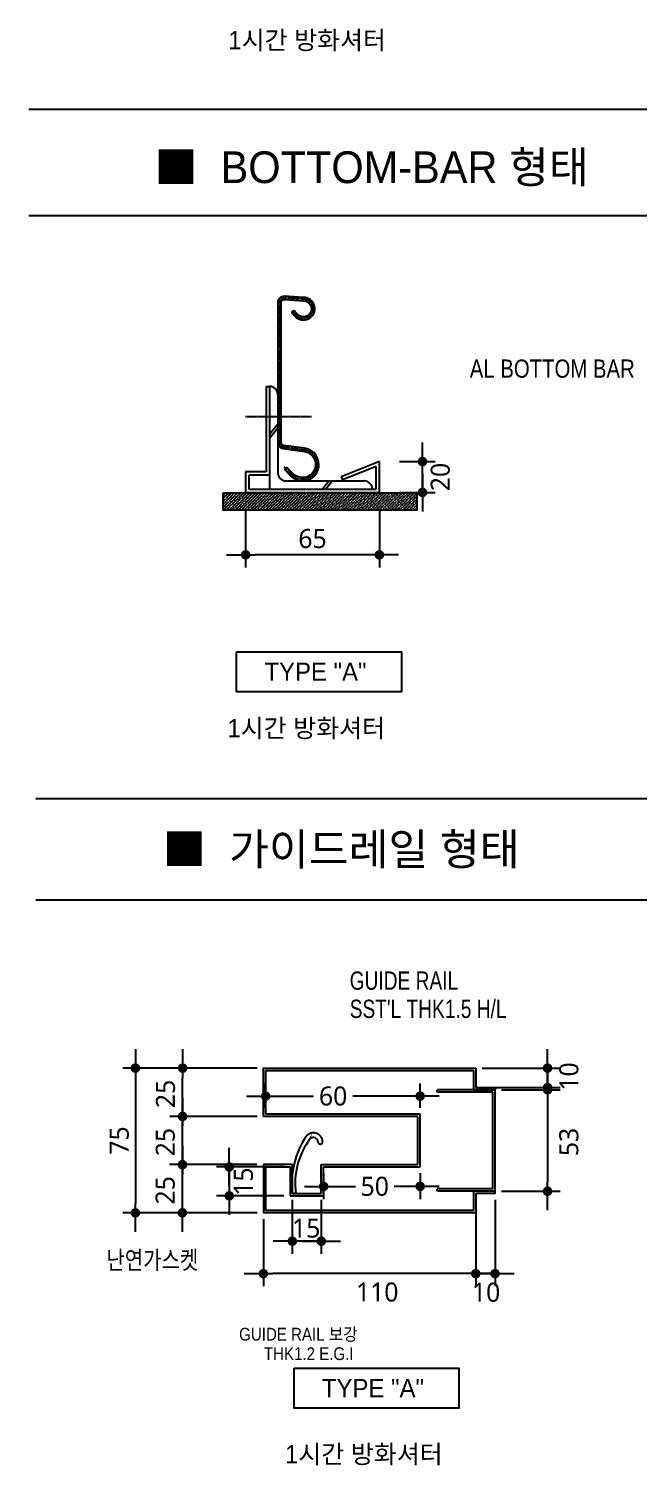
# Model space of a CAD drawing. Header units: millimetres. Extents: x -6941 to 136681, y 2065 to 58366.
# Drawn here: x -6941 to 2656, y 12127 to 34771 of the extents above; entities that cross this region are included whole.
import ezdxf
from ezdxf.enums import TextEntityAlignment as Align

# ---------------------------------------------------------------- set-up
doc = ezdxf.new("R2010")
doc.units = ezdxf.units.MM
doc.header["$LTSCALE"] = 4
doc.header["$MEASUREMENT"] = 0
for name, pattern in [('CENTER', [2, 1.25, -0.25, 0.25, -0.25]), ('HID', [2.3, 1.5, -0.8]), ('HIDDEN', [0.375, 0.25, -0.125]), ('PHANTOM2', [1.25, 0.625, -0.125, 0.125, -0.125, 0.125, -0.125])]:
    doc.linetypes.add(name, pattern=pattern)
doc.layers.get('0').update_dxf_attribs({"linetype": 'CONTINUOUS'})
doc.layers.get('DEFPOINTS').update_dxf_attribs({"linetype": 'CONTINUOUS'})
for name, color, linetype in [('2', 3, 'HIDDEN'), ('3', 2, 'CONTINUOUS'), ('5', 4, 'PHANTOM2'), ('A-BORD LINE1', 7, 'CONTINUOUS'), ('A-DIMS', 7, 'CONTINUOUS'), ('CENT', 6, 'CENTER'), ('CENTER', 1, 'CENTER'), ('DIM', 7, 'CONTINUOUS'), ('ELE', 4, 'CONTINUOUS'), ('HID1', 4, 'HID'), ('S-DIM', 7, 'CONTINUOUS'), ('SYM', 4, 'CONTINUOUS'), ('TEXT-DSC', 3, 'CONTINUOUS')]:
    doc.layers.add(name, color=color, linetype=linetype)
doc.styles.add('HY울릉도L', font='')
doc.styles.add('SYMBOL2', font='')
doc.styles.add('돋움', font='')
doc.styles.add('맑은고딕', font='malgun.ttf')
doc.styles.get('HY울릉도L').set_extended_font_data('DotumChe')
doc.styles.get('SYMBOL2').set_extended_font_data('Dotum')
doc.styles.get('돋움').set_extended_font_data('Dotum')
doc.dimstyles.new('CDIM', dxfattribs={"dimtxt": 3, "dimasz": 1.5, "dimexe": 2, "dimexo": 1, "dimgap": 1, "dimtad": 1, "dimdec": 0, "dimrnd": 0.5, "dimzin": 0, "dimdsep": 32, "dimlunit": 6, "dimtxsty": 'HY울릉도L', "dimblk1": '_CIDOT', "dimblk2": '_CIDOT', "dimsah": 1, "dimcen": 5.5, "dimclrd": 2, "dimclre": 2, "dimclrt": 7, "dimadec": 0, "dimazin": 0, "dimtfac": 1, "dimtdec": 0, "dimtix": 1, "dimtmove": 2, "dimatfit": 1, "dimldrblk": '_CIDOT', "dimfxl": 1, "dimtolj": 1, "dimtzin": 0, "dimlwd": -1, "dimarcsym": 0})

# ---------------------------------------------------------------- blocks, each defined once
blk = doc.blocks.new('_CIDOT')
at = {"color": 0, "linetype": 'ByBlock'}
blk.add_line((2, 0), (-1, 0), dxfattribs=at)
at = {"color": 0, "linetype": 'ByBlock', "const_width": 0.5}
blk.add_lwpolyline([(-0.25, 0, 1), (0.25, 0, 1)], format="xyb", close=True, dxfattribs=at)
blk = doc.blocks.new('*D24')
at = {"layer": 'A-DIMS', "transparency": 16777216}
for p, q in [((-742, 28098), (-742, 28248)), ((-742, 27462), (-742, 27948)), ((-742, 27312), (-742, 27162))]:
    blk.add_line(p, q, dxfattribs=at)
at = {"layer": 'A-DIMS', "lineweight": -2, "transparency": 16777216}
for p, q in [((-1105, 27948), (-542, 27948)), ((-1105, 27462), (-542, 27462))]:
    blk.add_line(p, q, dxfattribs=at)
at = {"layer": 'DEFPOINTS', "color": 0, "transparency": 16777216}
for p in [(-1205, 27948), (-742, 27948), (-1205, 27462)]:
    blk.add_point(p, dxfattribs=at)
at = {"layer": 'A-DIMS', "transparency": 16777216, "xscale": 150, "yscale": 150, "zscale": 150}
for p, rotation in [((-742, 27948), 270), ((-742, 27462), 90)]:
    blk.add_blockref('_CIDOT', p, dxfattribs=dict(at, rotation=rotation))
at = {"layer": 'A-DIMS', "color": 3, "transparency": 16777216, "insert": (-460, 27705), "char_height": 300, "attachment_point": 5, "rotation": 90, "style": '맑은고딕'}
blk.add_mtext('\\A1;20', dxfattribs=at)
blk = doc.blocks.new('*D25')
at = {"layer": 'A-DIMS', "lineweight": -2, "transparency": 16777216}
for p, q in [((-3526, 27204), (-3526, 26278)), ((-1420, 27204), (-1420, 26278))]:
    blk.add_line(p, q, dxfattribs=at)
at = {"layer": 'A-DIMS', "transparency": 16777216}
blk.add_line((-1570, 26478), (-3376, 26478), dxfattribs=at)
at = {"layer": 'DEFPOINTS', "color": 0, "transparency": 16777216}
for p in [(-3526, 27304), (-1420, 27304), (-3526, 26478)]:
    blk.add_point(p, dxfattribs=at)
at = {"layer": 'A-DIMS', "transparency": 16777216, "xscale": 150, "yscale": 150, "zscale": 150, "rotation": 180}
blk.add_blockref('_CIDOT', (-3526, 26478), dxfattribs=at)
at = {"layer": 'A-DIMS', "transparency": 16777216, "xscale": 150, "yscale": 150, "zscale": 150}
blk.add_blockref('_CIDOT', (-1420, 26478), dxfattribs=at)
at = {"layer": 'A-DIMS', "color": 3, "transparency": 16777216, "insert": (-2473, 26733), "char_height": 300, "attachment_point": 5, "style": '맑은고딕'}
blk.add_mtext('\\A1;65', dxfattribs=at)
blk = doc.blocks.new('*D79')
at = {"layer": 'A-DIMS', "lineweight": -2, "transparency": 16777216}
for p, q in [((-3347, 18387), (-4718, 18387)), ((-3347, 17626), (-4718, 17626))]:
    blk.add_line(p, q, dxfattribs=at)
at = {"layer": 'A-DIMS', "transparency": 16777216}
blk.add_line((-4518, 17776), (-4518, 18237), dxfattribs=at)
at = {"layer": 'DEFPOINTS', "color": 0, "transparency": 16777216}
for p in [(-4518, 18387), (-3247, 18387), (-3247, 17626)]:
    blk.add_point(p, dxfattribs=at)
at = {"layer": 'A-DIMS', "transparency": 16777216, "xscale": 150, "yscale": 150, "zscale": 150}
for p, rotation in [((-4518, 18387), 90), ((-4518, 17626), 270)]:
    blk.add_blockref('_CIDOT', p, dxfattribs=dict(at, rotation=rotation))
at = {"layer": 'A-DIMS', "color": 3, "transparency": 16777216, "insert": (-4787, 17981), "char_height": 300, "attachment_point": 5, "rotation": 90, "style": '맑은고딕'}
blk.add_mtext('\\A1;25', dxfattribs=at)
blk = doc.blocks.new('*D80')
at = {"layer": 'A-DIMS', "lineweight": -2, "transparency": 16777216}
for p, q in [((-3247, 16006), (-3247, 14948)), ((97, 16006), (97, 14948))]:
    blk.add_line(p, q, dxfattribs=at)
at = {"layer": 'A-DIMS', "transparency": 16777216}
blk.add_line((-53, 15148), (-3097, 15148), dxfattribs=at)
at = {"layer": 'DEFPOINTS', "color": 0, "transparency": 16777216}
for p in [(-3247, 16106), (97, 16106), (-3247, 15148)]:
    blk.add_point(p, dxfattribs=at)
at = {"layer": 'A-DIMS', "transparency": 16777216, "xscale": 150, "yscale": 150, "zscale": 150, "rotation": 180}
blk.add_blockref('_CIDOT', (-3247, 15148), dxfattribs=at)
at = {"layer": 'A-DIMS', "transparency": 16777216, "xscale": 150, "yscale": 150, "zscale": 150}
blk.add_blockref('_CIDOT', (97, 15148), dxfattribs=at)
at = {"layer": 'A-DIMS', "color": 3, "transparency": 16777216, "insert": (-1455, 14857), "char_height": 300, "attachment_point": 5, "style": '맑은고딕'}
blk.add_mtext('\\A1;110', dxfattribs=at)
blk = doc.blocks.new('*D81')
at = {"layer": 'A-DIMS', "lineweight": -2, "transparency": 16777216}
for p, q in [((97, 16310), (97, 14948)), ((401, 16310), (401, 14948))]:
    blk.add_line(p, q, dxfattribs=at)
at = {"layer": 'A-DIMS', "transparency": 16777216}
for p, q in [((-53, 15148), (-203, 15148)), ((401, 15148), (97, 15148)), ((551, 15148), (701, 15148))]:
    blk.add_line(p, q, dxfattribs=at)
at = {"layer": 'DEFPOINTS', "color": 0, "transparency": 16777216}
for p in [(97, 16410), (401, 16410), (97, 15148)]:
    blk.add_point(p, dxfattribs=at)
at = {"layer": 'A-DIMS', "transparency": 16777216, "xscale": 150, "yscale": 150, "zscale": 150}
blk.add_blockref('_CIDOT', (97, 15148), dxfattribs=at)
at = {"layer": 'A-DIMS', "transparency": 16777216, "xscale": 150, "yscale": 150, "zscale": 150, "rotation": 180}
blk.add_blockref('_CIDOT', (401, 15148), dxfattribs=at)
at = {"layer": 'A-DIMS', "color": 3, "transparency": 16777216, "insert": (260, 14853), "char_height": 300, "attachment_point": 5, "style": '맑은고딕'}
blk.add_mtext('\\A1;10', dxfattribs=at)
blk = doc.blocks.new('*D82')
at = {"layer": 'A-DIMS', "lineweight": -2, "transparency": 16777216}
for p, q in [((501, 18046), (1428, 18046)), ((501, 16447), (1428, 16447))]:
    blk.add_line(p, q, dxfattribs=at)
at = {"layer": 'A-DIMS', "transparency": 16777216}
blk.add_line((1228, 17896), (1228, 16597), dxfattribs=at)
at = {"layer": 'DEFPOINTS', "color": 0, "transparency": 16777216}
for p in [(401, 18046), (401, 16447), (1228, 16447)]:
    blk.add_point(p, dxfattribs=at)
at = {"layer": 'A-DIMS', "transparency": 16777216, "xscale": 150, "yscale": 150, "zscale": 150}
for p, rotation in [((1228, 18046), 90), ((1228, 16447), 270)]:
    blk.add_blockref('_CIDOT', p, dxfattribs=dict(at, rotation=rotation))
at = {"layer": 'A-DIMS', "color": 3, "transparency": 16777216, "insert": (1564, 17223), "char_height": 300, "attachment_point": 5, "rotation": 90, "style": '맑은고딕'}
blk.add_mtext('\\A1;53', dxfattribs=at)
blk = doc.blocks.new('*D83')
at = {"layer": 'A-DIMS', "transparency": 16777216}
for p, q in [((1228, 18537), (1228, 18687)), ((1228, 18387), (1228, 18082)), ((1228, 17932), (1228, 17782))]:
    blk.add_line(p, q, dxfattribs=at)
at = {"layer": 'A-DIMS', "lineweight": -2, "transparency": 16777216}
for p, q in [((197, 18387), (1428, 18387)), ((197, 18082), (1428, 18082))]:
    blk.add_line(p, q, dxfattribs=at)
at = {"layer": 'DEFPOINTS', "color": 0, "transparency": 16777216}
for p in [(97, 18387), (97, 18082), (1228, 18082)]:
    blk.add_point(p, dxfattribs=at)
at = {"layer": 'A-DIMS', "transparency": 16777216, "xscale": 150, "yscale": 150, "zscale": 150}
for p, rotation in [((1228, 18387), 270), ((1228, 18082), 90)]:
    blk.add_blockref('_CIDOT', p, dxfattribs=dict(at, rotation=rotation))
at = {"layer": 'A-DIMS', "color": 3, "transparency": 16777216, "insert": (1565, 18255), "char_height": 300, "attachment_point": 5, "rotation": 90, "style": '맑은고딕'}
blk.add_mtext('\\A1;10', dxfattribs=at)
blk = doc.blocks.new('*D84')
at = {"layer": 'A-DIMS', "lineweight": -2, "transparency": 16777216}
for p, q in [((-3211, 17763), (-3211, 18146)), ((-778, 17763), (-778, 18146))]:
    blk.add_line(p, q, dxfattribs=at)
at = {"layer": 'A-DIMS', "transparency": 16777216}
for p, q in [((-3061, 17946), (-2459, 17946)), ((-928, 17946), (-1840, 17946))]:
    blk.add_line(p, q, dxfattribs=at)
at = {"layer": 'DEFPOINTS', "color": 0, "transparency": 16777216}
for p in [(-3211, 17946), (-3211, 17663), (-778, 17663)]:
    blk.add_point(p, dxfattribs=at)
at = {"layer": 'A-DIMS', "transparency": 16777216, "xscale": 150, "yscale": 150, "zscale": 150, "rotation": 180}
blk.add_blockref('_CIDOT', (-3211, 17946), dxfattribs=at)
at = {"layer": 'A-DIMS', "transparency": 16777216, "xscale": 150, "yscale": 150, "zscale": 150}
blk.add_blockref('_CIDOT', (-778, 17946), dxfattribs=at)
at = {"layer": 'A-DIMS', "color": 3, "transparency": 16777216, "insert": (-2149, 17946), "char_height": 300, "attachment_point": 5, "style": '맑은고딕'}
blk.add_mtext('\\A1;60', dxfattribs=at)
blk = doc.blocks.new('*D85')
at = {"layer": 'A-DIMS', "lineweight": -2, "transparency": 16777216}
for p, q in [((-2298, 16730), (-2298, 16323)), ((-778, 16730), (-778, 16323))]:
    blk.add_line(p, q, dxfattribs=at)
at = {"layer": 'A-DIMS', "transparency": 16777216}
for p, q in [((-2148, 16523), (-1798, 16523)), ((-928, 16523), (-1189, 16523))]:
    blk.add_line(p, q, dxfattribs=at)
at = {"layer": 'DEFPOINTS', "color": 0, "transparency": 16777216}
for p in [(-2298, 16830), (-778, 16830), (-2298, 16523)]:
    blk.add_point(p, dxfattribs=at)
at = {"layer": 'A-DIMS', "transparency": 16777216, "xscale": 150, "yscale": 150, "zscale": 150, "rotation": 180}
blk.add_blockref('_CIDOT', (-2298, 16523), dxfattribs=at)
at = {"layer": 'A-DIMS', "transparency": 16777216, "xscale": 150, "yscale": 150, "zscale": 150}
blk.add_blockref('_CIDOT', (-778, 16523), dxfattribs=at)
at = {"layer": 'A-DIMS', "color": 3, "transparency": 16777216, "insert": (-1493, 16523), "char_height": 300, "attachment_point": 5, "style": '맑은고딕'}
blk.add_mtext('\\A1;50', dxfattribs=at)
blk = doc.blocks.new('*D86')
at = {"layer": 'A-DIMS', "lineweight": -2, "transparency": 16777216}
for p, q in [((-2791, 16310), (-2791, 15459)), ((-2335, 16310), (-2335, 15459))]:
    blk.add_line(p, q, dxfattribs=at)
at = {"layer": 'A-DIMS', "transparency": 16777216}
for p, q in [((-2941, 15659), (-3091, 15659)), ((-2335, 15659), (-2791, 15659)), ((-2185, 15659), (-2035, 15659))]:
    blk.add_line(p, q, dxfattribs=at)
at = {"layer": 'DEFPOINTS', "color": 0, "transparency": 16777216}
for p in [(-2791, 16410), (-2335, 16410), (-2791, 15659)]:
    blk.add_point(p, dxfattribs=at)
at = {"layer": 'A-DIMS', "transparency": 16777216, "xscale": 150, "yscale": 150, "zscale": 150}
blk.add_blockref('_CIDOT', (-2791, 15659), dxfattribs=at)
at = {"layer": 'A-DIMS', "transparency": 16777216, "xscale": 150, "yscale": 150, "zscale": 150, "rotation": 180}
blk.add_blockref('_CIDOT', (-2335, 15659), dxfattribs=at)
at = {"layer": 'A-DIMS', "color": 3, "transparency": 16777216, "insert": (-2573, 15864), "char_height": 300, "attachment_point": 5, "style": '맑은고딕'}
blk.add_mtext('\\A1;15', dxfattribs=at)
blk = doc.blocks.new('*D87')
at = {"layer": 'A-DIMS', "transparency": 16777216}
for p, q in [((-3784, 16980), (-3784, 17130)), ((-3784, 16830), (-3784, 16374)), ((-3784, 16224), (-3784, 16074))]:
    blk.add_line(p, q, dxfattribs=at)
at = {"layer": 'A-DIMS', "lineweight": -2, "transparency": 16777216}
for p, q in [((-2927, 16830), (-3984, 16830)), ((-2927, 16374), (-3984, 16374))]:
    blk.add_line(p, q, dxfattribs=at)
at = {"layer": 'DEFPOINTS', "color": 0, "transparency": 16777216}
for p in [(-2827, 16830), (-3784, 16374), (-2827, 16374)]:
    blk.add_point(p, dxfattribs=at)
at = {"layer": 'A-DIMS', "transparency": 16777216, "xscale": 150, "yscale": 150, "zscale": 150}
for p, rotation in [((-3784, 16830), 270), ((-3784, 16374), 90)]:
    blk.add_blockref('_CIDOT', p, dxfattribs=dict(at, rotation=rotation))
at = {"layer": 'A-DIMS', "color": 3, "transparency": 16777216, "insert": (-3560, 16598), "char_height": 300, "attachment_point": 5, "rotation": 90, "style": '맑은고딕'}
blk.add_mtext('\\A1;15', dxfattribs=at)
blk = doc.blocks.new('*D102')
at = {"layer": 'A-DIMS', "lineweight": -2, "transparency": 16777216}
for p, q in [((-3344, 18387), (-5462, 18387)), ((-3347, 16106), (-5462, 16106))]:
    blk.add_line(p, q, dxfattribs=at)
at = {"layer": 'A-DIMS', "transparency": 16777216}
blk.add_line((-5262, 18237), (-5262, 16256), dxfattribs=at)
at = {"layer": 'DEFPOINTS', "color": 0, "transparency": 16777216}
for p in [(-3244, 18387), (-5262, 16106), (-3247, 16106)]:
    blk.add_point(p, dxfattribs=at)
at = {"layer": 'A-DIMS', "transparency": 16777216, "xscale": 150, "yscale": 150, "zscale": 150}
for p, rotation in [((-5262, 18387), 90), ((-5262, 16106), 270)]:
    blk.add_blockref('_CIDOT', p, dxfattribs=dict(at, rotation=rotation))
at = {"layer": 'A-DIMS', "color": 3, "transparency": 16777216, "insert": (-5515, 17246), "char_height": 300, "attachment_point": 5, "rotation": 90, "style": '맑은고딕'}
blk.add_mtext('\\A1;75', dxfattribs=at)
blk = doc.blocks.new('*D64')
at = {"layer": 'A-DIMS', "lineweight": -2, "transparency": 16777216}
for p, q in [((-3350, 17626), (-4720, 17626)), ((-3350, 16866), (-4720, 16866))]:
    blk.add_line(p, q, dxfattribs=at)
at = {"layer": 'A-DIMS', "transparency": 16777216}
blk.add_line((-4520, 17016), (-4520, 17476), dxfattribs=at)
at = {"layer": 'DEFPOINTS', "color": 0, "transparency": 16777216}
for p in [(-4520, 17626), (-3250, 17626), (-3250, 16866)]:
    blk.add_point(p, dxfattribs=at)
at = {"layer": 'A-DIMS', "transparency": 16777216, "xscale": 150, "yscale": 150, "zscale": 150}
for p, rotation in [((-4520, 17626), 90), ((-4520, 16866), 270)]:
    blk.add_blockref('_CIDOT', p, dxfattribs=dict(at, rotation=rotation))
at = {"layer": 'A-DIMS', "color": 3, "transparency": 16777216, "insert": (-4790, 17221), "char_height": 300, "attachment_point": 5, "rotation": 90, "style": '맑은고딕'}
blk.add_mtext('\\A1;25', dxfattribs=at)
blk = doc.blocks.new('*D65')
at = {"layer": 'A-DIMS', "lineweight": -2, "transparency": 16777216}
for p, q in [((-3352, 16866), (-4723, 16866)), ((-3352, 16106), (-4723, 16106))]:
    blk.add_line(p, q, dxfattribs=at)
at = {"layer": 'A-DIMS', "transparency": 16777216}
blk.add_line((-4523, 16256), (-4523, 16716), dxfattribs=at)
at = {"layer": 'DEFPOINTS', "color": 0, "transparency": 16777216}
for p in [(-4523, 16866), (-3252, 16866), (-3252, 16106)]:
    blk.add_point(p, dxfattribs=at)
at = {"layer": 'A-DIMS', "transparency": 16777216, "xscale": 150, "yscale": 150, "zscale": 150}
for p, rotation in [((-4523, 16866), 90), ((-4523, 16106), 270)]:
    blk.add_blockref('_CIDOT', p, dxfattribs=dict(at, rotation=rotation))
at = {"layer": 'A-DIMS', "color": 3, "transparency": 16777216, "insert": (-4792, 16461), "char_height": 300, "attachment_point": 5, "rotation": 90, "style": '맑은고딕'}
blk.add_mtext('\\A1;25', dxfattribs=at)

msp = doc.modelspace()

# ---------------------------------------------------------------- hatches: boundary and pattern name
at = {"layer": '2', "ltscale": 10}
h = msp.add_hatch(dxfattribs=at)
h.set_pattern_fill('ANSI36', color=0, scale=10.5, style=0)
h.set_pattern_definition([(45, (-964701.735, 68279599.428), (17.679879238, 64.826223874), [83.34375, -16.66875, 0, -16.66875])])
h.paths.add_polyline_path([(-3877.87, 27454.61), (-3877.87, 27183.36), (-832.21, 27183.36), (-830.32, 27454.61)])

# ---------------------------------------------------------------- linework, layer by layer
for p, q in [((-3201.98, 29133.47), (-3201.98, 27785.63)), ((-3201.98, 29133.47), (-3150.14, 29133.47)), ((-3150.14, 29133.47), (-3150.14, 27513.47)), ((-3150.14, 29133.47), (-3150.14, 27733.79)), ((-3020.54, 29003.87), (-3020.54, 27772.67)), ((-3020.54, 28539.04), (-3150.14, 28377.48)), ((-3020.54, 28474.15), (-3150.14, 28312.59)), ((-1419.97, 27947.63), (-2021.59, 27706.89)), ((-1471.81, 27871.05), (-2002.33, 27658.76)), ((-1471.81, 27513.47), (-1471.81, 27871.05)), ((-1419.97, 27461.63), (-1419.97, 27947.63)), ((-3525.98, 27785.63), (-3525.98, 27461.63)), ((-3201.98, 27785.63), (-3525.98, 27785.63)), ((-3474.14, 27733.79), (-3474.14, 27513.47)), ((-3150.14, 27733.79), (-3474.14, 27733.79)), ((-2890.94, 27643.07), (-1659.73, 27643.07)), ((-2209.51, 27643.07), (-2313.48, 27513.47)), ((-2157.46, 27643.07), (-2261.42, 27513.47)), ((-2021.59, 27706.89), (-2002.33, 27658.76)), ((-3525.98, 27461.63), (-1419.97, 27461.63)), ((-3474.14, 27513.47), (-1471.81, 27513.47)), ((-3150.14, 27513.47), (-1530.13, 27513.47)), ((-2796.98, 27461.63), (-1986.97, 27461.63))]:
    msp.add_line(p, q)
at = {"color": 4}
msp.add_line((-2733.61, 16410.35), (-2790.67, 16410.35), dxfattribs=at)
msp.add_lwpolyline([(-2776.91, 27754.2), (-2874.94, 27852.21), (-2911.57, 27815.54), (-2816.43, 27720.41, 1.40032233), (-2597.59, 28159.21), (-2929.65, 28203.34, -0.37388468), (-2968.7, 28248.26), (-2968.7, 30455.88, -0.43189842), (-2920.62, 30501.16), (-2617.36, 30482.94, -1.59666236), (-2713.65, 30276.97), (-2763.95, 30327.29), (-2800.61, 30290.64), (-2752.05, 30242.05, 1.57349503), (-2616.32, 30534.8), (-2917.51, 30552.89, 0.43189842), (-3020.54, 30455.86), (-3020.54, 28248.26, 0.37388468), (-2936.86, 28152.01), (-2604.42, 28107.82, -1.40100363), (-2779.63, 27756.92)], format="xyb")
for centre, start, end in [((-3150.14, 29003.87), 0, 90), ((-2890.94, 27772.67), 180, 270), ((-1659.73, 27513.47), 0, 90)]:
    msp.add_arc(centre, 129.6, start, end)
for centre, radius, start, end in [((-1426.75, 16559.62), 1372.39, 146.74891, 186.24429), ((-1602.12, 16578.86), 1143.97, 142.467458, 188.47105), ((-2460.13, 17222.22), 145.42, 1.791672, 141.820494), ((-2460.13, 17222.22), 72.71, 1.791672, 132.5527), ((-2351.12, 17225.63), 36.36, 181.791672, 1.791672)]:
    msp.add_arc(centre, radius, start, end, dxfattribs=at)
at = {"layer": '2', "color": 0, "ltscale": 10}
msp.add_lwpolyline([(-3877.87, 27454.61), (-830.32, 27454.61), (-832.21, 27183.36), (-3877.87, 27183.36)], dxfattribs=at)
at = {"layer": '3'}
for p, q in [((60.78, 18046.01), (401.29, 18046.01)), ((-2266.88, 16866.39), (-2202.9, 16866.39))]:
    msp.add_line(p, q, dxfattribs=at)
at = {"layer": '5', "color": 2, "linetype": 'ByBlock'}
for p, q in [((-6941.3, 33503.89), (43933.83, 33503.89)), ((43933.83, 31823.33), (-6941.3, 31823.33))]:
    msp.add_line(p, q, dxfattribs=at)
at = {"layer": '5', "color": 0, "linetype": 'ByBlock'}
msp.add_lwpolyline([(-3877.87, 27454.61), (-832.21, 27454.61), (-832.21, 27183.36), (-3877.87, 27183.36)], close=True, dxfattribs=at)
at = {"layer": 'A-BORD LINE1', "color": 2}
for p, q in [((-6831.3, 22636.69), (43933.83, 22636.69)), ((43933.83, 21036.69), (-6831.3, 21036.69))]:
    msp.add_line(p, q, dxfattribs=at)
at = {"layer": 'CENT'}
msp.add_line((-3525.98, 28660.43), (-2486.92, 28660.43), dxfattribs=at)
at = {"layer": 'CENTER'}
msp.add_lwpolyline([(-2802.28, 30328.83), (-2732.19, 30258.71, 1.57728324), (-2616.87, 30508.87), (-2919.06, 30527.03, 0.43189842), (-2994.62, 30455.87), (-2994.62, 28248.26, 0.37388468), (-2933.26, 28177.67), (-2805.66, 28160.72), (-2650.99, 28140.16), (-2601, 28133.52, -1.40063437), (-2798.03, 27738.67), (-2917.37, 27857.99)], format="xyb", dxfattribs=at)
at = {"layer": 'DIM', "linetype": 'Continuous', "ltscale": 6}
msp.add_line((364.81, 16483.31), (-510.79, 16483.31), dxfattribs=at)
at = {"layer": 'ELE'}
for points in [[(-3247.03, 18386.52, 0, 90, 0), (-3128.06, 18628.9, 0, 0, 0), (-2526.6, 19786.05, 0, 0, 0), (-2065.61, 19786.05, 0, 0, 0)], [(-100.85, 16446.83, 0, 90, 0), (-173.73, 16204.46, 0, 0, 0), (-775.18, 14156.56, 0, 0, 0), (-1453.68, 14156.56, 0, 0, 0)]]:
    msp.add_lwpolyline(points, format="xyseb", dxfattribs=at)
at = {"layer": 'ELE', "elevation": 0}
msp.add_lwpolyline([(-2516.9, 17264.51, 0, 90, 0), (-2668.31, 17050.83, 0, 0, 0), (-3696.91, 15383.09, 0, 0, 0), (-4049.49, 15383.09, 0, 0, 0)], format="xyseb", dxfattribs=at)
at = {"layer": 'HID1'}
for p, q in [((401.29, 18046.01), (-510.79, 18046.01)), ((-510.79, 18009.53), (-510.79, 18046.01)), ((364.81, 18009.53), (-510.79, 18009.53)), ((364.81, 16483.31), (364.81, 18009.53)), ((401.29, 16446.83), (401.29, 18046.01)), ((-510.79, 16446.83), (-510.79, 16483.31)), ((401.29, 16446.83), (-510.79, 16446.83)), ((401.29, 16446.83), (60.78, 16446.83))]:
    msp.add_line(p, q, dxfattribs=at)
at = {"layer": 'S-DIM', "ltscale": 100}
for p, q in [((-3247.03, 18386.52), (97.26, 18386.52)), ((-3247.03, 17626.46), (-3247.03, 18386.52)), ((-3210.55, 17662.94), (-3210.55, 18350.04)), ((-3210.55, 18350.04), (60.78, 18350.04)), ((60.78, 18350.04), (60.78, 18046.01)), ((97.26, 18386.52), (97.26, 18082.5)), ((97.26, 18082.5), (401.29, 18082.5)), ((401.29, 18082.5), (401.29, 18046.01)), ((-778.33, 17662.94), (-3210.55, 17662.94)), ((-778.33, 16829.9), (-778.33, 17662.94)), ((-814.82, 17626.46), (-3247.03, 17626.46)), ((-814.82, 16866.39), (-814.82, 17626.46)), ((-2790.99, 16866.39), (-3247.03, 16866.39)), ((-3247.03, 16866.39), (-3247.03, 16106.32)), ((-3210.55, 16142.8), (-3210.55, 16829.9)), ((-3210.55, 16829.9), (-2827.48, 16829.9)), ((-2827.48, 16829.9), (-2827.48, 16373.86)), ((-2790.99, 16866.39), (-2790.99, 16410.35)), ((-2334.95, 16410.35), (-2334.95, 16866.39)), ((-2334.95, 16866.39), (-814.82, 16866.39)), ((-2298.47, 16373.86), (-2298.47, 16829.9)), ((-2298.47, 16829.9), (-778.33, 16829.9)), ((-2827.48, 16373.86), (-2298.47, 16373.86)), ((-2790.99, 16410.35), (-2334.95, 16410.35)), ((60.78, 16446.83), (60.78, 16142.8)), ((401.29, 16410.35), (97.26, 16410.35)), ((97.26, 16410.35), (97.26, 16106.32)), ((401.29, 16410.35), (401.29, 16446.83)), ((97.26, 16106.32), (-3247.03, 16106.32)), ((60.78, 16142.8), (-3210.55, 16142.8))]:
    msp.add_line(p, q, dxfattribs=at)
at = {"layer": 'TEXT-DSC'}
for points in [[(-3669, 24951.68), (-1074.27, 24951.68), (-1074.27, 24320.66), (-3669, 24320.66)], [(-2764.02, 13658.94), (-169.29, 13658.94), (-169.29, 13027.92), (-2764.02, 13027.92)]]:
    msp.add_lwpolyline(points, close=True, dxfattribs=at)

# ---------------------------------------------------------------- texts
at = {"layer": 'SYM', "color": 2, "linetype": 'Continuous', "ltscale": 0.5, "style": 'SYMBOL2'}
for s, p in [('■  BOTTOM-BAR 형태', (-4966.24, 32587.83)), ('■  가이드레일 형태', (-4832.38, 21837.75))]:
    msp.add_text(s, height=500, dxfattribs=at).set_placement(p, align=Align.MIDDLE_LEFT)
at = {"layer": 'TEXT-DSC', "color": 2, "linetype": 'ByBlock', "style": '돋움'}
for p in [(-3799.1, 34445.99), (-3813.8, 23601.29), (-2906.1, 12158.47)]:
    msp.add_text('1시간 방화셔터', height=288.001, dxfattribs=at).set_placement(p)
at = {"layer": 'TEXT-DSC', "color": 0, "style": '돋움'}
for s, height, width, p in [('AL BOTTOM BAR', 288.0008, 0.85, (3.16, 29269.33)), ('GUIDE RAIL', 288.001, 0.8, (-1887.81, 19622.81)), ("SST'L THK1.5 H/L", 288.0008, 0.8, (-1887.81, 19177.97)), ('난연가스켓', 288.001, 0.8, (-5718.36, 15219.06, 0)), ('GUIDE RAIL 보강', 201.6006, 0.9, (-3628.48, 14092.55)), ('THK1.2 E.G.I', 201.6006, 0.9, (-3238.53, 13785.51))]:
    msp.add_text(s, height=height, dxfattribs=dict(at, width=width)).set_placement(p)
for p in [(-3230.17, 24492.36), (-2325.18, 13199.63)]:
    msp.add_text('TYPE "A"', height=288.001, dxfattribs=at).set_placement(p)

# ---------------------------------------------------------------- dimensions: what is measured, and where the dimension line sits
at = {"layer": 'A-DIMS'}
for base, p1, p2, angle, text, picture, middle in [((-741.79, 27947.63), (-1205.35, 27461.63), (-1205.35, 27947.63), 90, '20', '*D24', (-459.64, 27704.63)), ((-4517.62, 18386.52), (-3247.03, 17626.46), (-3247.03, 18386.52), 90, '25', '*D79', (-4787.1, 17981.45)), ((1228.21, 18082.5), (97.26, 18386.52), (97.26, 18082.5), 90, '10', '*D83', (1564.91, 18255.49)), ((1228.21, 16446.83), (401.29, 18046.01), (401.29, 16446.83), 90, '53', '*D82', (1564.04, 17222.59)), ((-3210.55, 17946.41), (-778.33, 17662.94), (-3210.55, 17662.94), 180, '60', '*D84', (-2149.42, 17946.41)), ((-4520.27, 17626.46), (-3249.68, 16866.39), (-3249.68, 17626.46), 90, '25', '*D64', (-4789.74, 17221.38)), ((-4522.91, 16866.39), (-3252.33, 16106.32), (-3252.33, 16866.39), 90, '25', '*D65', (-4792.39, 16461.32)), ((-3784.49, 16373.86), (-2827.48, 16829.9), (-2827.48, 16373.86), 90, '15', '*D87', (-3559.81, 16598.45)), ((-2298.47, 16523.18), (-778.33, 16829.9), (-2298.47, 16829.9), 180, '50', '*D85', (-1493.31, 16523.18)), ((-2790.99, 15658.74), (-2334.95, 16410.35), (-2790.99, 16410.35), 180, '15', '*D86', (-2572.58, 15863.64)), ((97.26, 15147.86), (401.29, 16410.35), (97.26, 16410.35), 180, '10', '*D81', (259.63, 14853.21)), ((-3247.03, 15147.86), (97.26, 16106.32), (-3247.03, 16106.32), 180, '110', '*D80', (-1455.3, 14856.99))]:
    dim = msp.add_linear_dim(base=base, p1=p1, p2=p2, angle=angle, text=text, dimstyle='CDIM', override={"dimscale": 100, "dimtxsty": '맑은고딕', "dimclrd": 256, "dimclre": 256, "dimclrt": 3}, dxfattribs=at)
    dim.commit()
    dim.dimension.update_dxf_attribs({"geometry": picture, "text_midpoint": middle, "dimtype": 160})
dim = msp.add_linear_dim(base=(-3525.98, 26477.89), p1=(-1419.97, 27304.34), p2=(-3525.98, 27304.34), text='65', dimstyle='CDIM', override={"dimscale": 100, "dimtxsty": '맑은고딕', "dimclrd": 256, "dimclre": 256, "dimclrt": 3}, dxfattribs=at)
dim.commit()
dim.dimension.update_dxf_attribs({"geometry": '*D25', "text_midpoint": (-2472.98, 26732.89)})
dim = msp.add_linear_dim(base=(-5262.01, 16106.32), p1=(-3244.39, 18386.52), p2=(-3247.03, 16106.32), angle=90, text='75', dimstyle='CDIM', override={"dimscale": 100, "dimtxsty": '맑은고딕', "dimclrd": 256, "dimclre": 256, "dimclrt": 3}, dxfattribs=at)
dim.commit()
dim.dimension.update_dxf_attribs({"geometry": '*D102', "text_midpoint": (-5514.56, 17246.42)})

doc.saveas('drawing.dxf')
